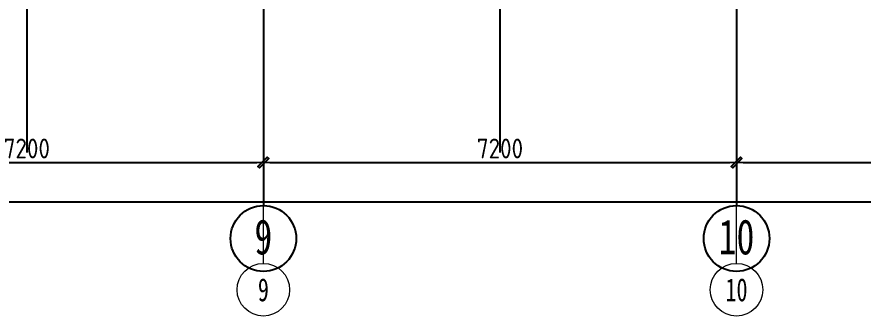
# Model space of a CAD drawing. Header units: millimetres. Extents: x 33621 to 401573, y -91663 to 133135.
# Drawn here: x 92547 to 105422, y 37128 to 41673 of the extents above; entities that cross this region are included whole.
import ezdxf
from ezdxf.enums import TextEntityAlignment as Align

# ---------------------------------------------------------------- set-up
doc = ezdxf.new("R2010")
doc.units = ezdxf.units.MM
doc.header["$LTSCALE"] = 10
doc.linetypes.add('CENTER2', pattern=[1.125, 0.75, -0.125, 0.125, -0.125])
doc.layers.get('0').update_dxf_attribs({"color": 253})
doc.layers.get('Defpoints').update_dxf_attribs({"color": 250})
doc.layers.add('0a', color=253, linetype='Continuous', plot=False)
doc.layers.add('AXIS【轴号】', color=253, linetype='Continuous', lineweight=0)
for name, color, linetype in [('Dim【尺寸标注】', 253, 'Continuous'), ('GRID', 253, 'CENTER2'), ('PUB_DIM', 253, 'Continuous')]:
    doc.layers.add(name, color=color, linetype=linetype)
doc.styles.add('BZHZ1', font='', dxfattribs={"width": 0.8})
doc.styles.add('CCD_DIM', font='ARCHS.SHX')
doc.styles.add('宋体', font='', dxfattribs={"width": 0.7})
doc.styles.get('BZHZ1').set_extended_font_data('仿宋_GB2312')
doc.styles.get('宋体').set_extended_font_data('SimSun')
doc.dimstyles.new('ZL_1：100', dxfattribs={"dimtxt": 3, "dimasz": 1, "dimexe": 2, "dimexo": 2, "dimgap": 0.6, "dimtad": 1, "dimdec": 0, "dimrnd": 5, "dimdsep": 46, "dimtxsty": 'CCD_DIM', "dimblk": 'WS-cj', "dimblk1": 'WS-cj', "dimblk2": 'WS-cj', "dimcen": 1, "dimclrd": 44, "dimclre": 44, "dimclrt": 2, "dimadec": 0, "dimazin": 2, "dimtfac": 1, "dimtdec": 0, "dimtix": 1, "dimtmove": 2, "dimatfit": 3, "dimldrblk": 'hl_arrow2', "dimfxl": 5, "dimfxlon": 1, "dimarcsym": 0})

# ---------------------------------------------------------------- blocks, each defined once
blk = doc.blocks.new('海龙0425175846')
at = {"layer": 'GRID', "ltscale": 0.01}
for p, q in [((124.442, 257.02), (124.442, 41.97)), ((160.442, 257.02), (160.442, 50.038)), ((196.442, 257.02), (196.442, 41.97)), ((88.442, 158.857), (88.442, 50.038))]:
    blk.add_line(p, q, dxfattribs=at)
at = {"layer": 'GRID', "color": 3, "linetype": 'Continuous'}
for centre in [(124.442, 36.97), (196.442, 36.97)]:
    blk.add_circle(centre, 5, dxfattribs=at)
at = {"layer": 'GRID', "color": 3, "linetype": 'Continuous', "style": 'BZHZ1', "width": 0.75}
for s, height, p in [('9', 5.333, (124.442, 37.173)), ('10', 5.3333, (196.442, 37.173))]:
    blk.add_text(s, height=height, dxfattribs=at).set_placement(p, align=Align.MIDDLE)
blk = doc.blocks.new('hl_Axis-A1')
at = {"color": 150, "ltscale": 2}
blk.add_line((21.33, 0), (0, 0), dxfattribs=at)
at = {"color": 150}
blk.add_circle((25.33, 0), 4, dxfattribs=at)
at = {"color": 50, "style": '宋体', "width": 0.7}
blk.add_attdef('轴号', text='', height=3.5, dxfattribs=at).set_placement((25.33, 0), align=Align.MIDDLE_CENTER)
blk = doc.blocks.new('WS-cj')
blk.add_hatch(color=2).paths.add_polyline_path([(0.59, 0.82), (-0.82, -0.59), (-0.59, -0.82), (0.82, 0.59)])
at = {"color": 2, "linetype": 'ByBlock', "lineweight": 0}
for p, q in [((-1.1, 0), (0, 0)), ((0, 0), (1.1, 0))]:
    blk.add_line(p, q, dxfattribs=at)
at = {"color": 2}
blk.add_lwpolyline([(0.59, 0.82), (-0.82, -0.59), (-0.59, -0.82), (0.82, 0.59)], close=True, dxfattribs=at)
blk = doc.blocks.new('*D247')
at = {"layer": 'Defpoints', "color": 0, "transparency": 16777216}
for p in [(5938, -18684), (13138, -18684), (13138, -19284)]:
    blk.add_point(p, dxfattribs=at)
at = {"layer": 'Dim【尺寸标注】', "color": 44, "lineweight": -2, "transparency": 16777216}
for p, q in [((5938, -18784), (5938, -19484)), ((13138, -18784), (13138, -19484)), ((6038, -19284), (13038, -19284))]:
    blk.add_line(p, q, dxfattribs=at)
at = {"layer": 'Dim【尺寸标注】', "color": 44, "lineweight": -2, "transparency": 16777216, "xscale": 100, "yscale": 100, "zscale": 100, "rotation": 180}
blk.add_blockref('WS-cj', (5938, -19284), dxfattribs=at)
at = {"layer": 'Dim【尺寸标注】', "color": 44, "lineweight": -2, "transparency": 16777216, "xscale": 100, "yscale": 100, "zscale": 100}
blk.add_blockref('WS-cj', (13138, -19284), dxfattribs=at)
at = {"layer": 'Dim【尺寸标注】', "color": 2, "transparency": 16777216, "insert": (9538, -19071), "char_height": 300, "attachment_point": 5, "style": 'CCD_DIM'}
blk.add_mtext('7200', dxfattribs=at)
blk = doc.blocks.new('hl_arrow2')
at = {"color": 2}
blk.add_line((0, 0), (-1, 0), dxfattribs=at)
blk.add_lwpolyline([(0, 0), (-1, -1), (-1, -1), (0, 0), (-1, 1), (-1, 1)], close=True, dxfattribs=at)
blk = doc.blocks.new('*D248')
at = {"layer": 'Defpoints', "color": 0, "transparency": 16777216}
for p in [(13138, -18684), (20338, -18684), (20338, -19284)]:
    blk.add_point(p, dxfattribs=at)
at = {"layer": 'Dim【尺寸标注】', "color": 44, "lineweight": -2, "transparency": 16777216}
for p, q in [((13138, -18784), (13138, -19484)), ((20338, -18784), (20338, -19484)), ((13238, -19284), (20238, -19284))]:
    blk.add_line(p, q, dxfattribs=at)
at = {"layer": 'Dim【尺寸标注】', "color": 44, "lineweight": -2, "transparency": 16777216, "xscale": 100, "yscale": 100, "zscale": 100, "rotation": 180}
blk.add_blockref('WS-cj', (13138, -19284), dxfattribs=at)
at = {"layer": 'Dim【尺寸标注】', "color": 44, "lineweight": -2, "transparency": 16777216, "xscale": 100, "yscale": 100, "zscale": 100}
blk.add_blockref('WS-cj', (20338, -19284), dxfattribs=at)
at = {"layer": 'Dim【尺寸标注】', "color": 2, "transparency": 16777216, "insert": (16738, -19071), "char_height": 300, "attachment_point": 5, "style": 'CCD_DIM'}
blk.add_mtext('7200', dxfattribs=at)
blk = doc.blocks.new('*D249')
at = {"layer": 'Defpoints', "color": 0, "transparency": 16777216}
for p in [(20338, -18684), (27538, -18684), (27538, -19284)]:
    blk.add_point(p, dxfattribs=at)
at = {"layer": 'Dim【尺寸标注】', "color": 44, "lineweight": -2, "transparency": 16777216}
for p, q in [((20338, -18784), (20338, -19484)), ((27538, -18784), (27538, -19484)), ((20438, -19284), (27438, -19284))]:
    blk.add_line(p, q, dxfattribs=at)
at = {"layer": 'Dim【尺寸标注】', "color": 44, "lineweight": -2, "transparency": 16777216, "xscale": 100, "yscale": 100, "zscale": 100, "rotation": 180}
blk.add_blockref('WS-cj', (20338, -19284), dxfattribs=at)
at = {"layer": 'Dim【尺寸标注】', "color": 44, "lineweight": -2, "transparency": 16777216, "xscale": 100, "yscale": 100, "zscale": 100}
blk.add_blockref('WS-cj', (27538, -19284), dxfattribs=at)
at = {"layer": 'Dim【尺寸标注】', "color": 2, "transparency": 16777216, "insert": (23938, -19071), "char_height": 300, "attachment_point": 5, "style": 'CCD_DIM'}
blk.add_mtext('7200', dxfattribs=at)
blk = doc.blocks.new('*D255')
at = {"layer": 'Defpoints', "color": 0, "transparency": 16777216}
for p in [(-44462, -18684), (49138, -18684), (49138, -19884)]:
    blk.add_point(p, dxfattribs=at)
at = {"layer": 'Dim【尺寸标注】', "color": 44, "lineweight": -2, "transparency": 16777216}
for p, q in [((-44462, -19384), (-44462, -20084)), ((49138, -19384), (49138, -20084)), ((-44362, -19884), (49038, -19884))]:
    blk.add_line(p, q, dxfattribs=at)
at = {"layer": 'Dim【尺寸标注】', "color": 44, "lineweight": -2, "transparency": 16777216, "xscale": 100, "yscale": 100, "zscale": 100, "rotation": 180}
blk.add_blockref('WS-cj', (-44462, -19884), dxfattribs=at)
at = {"layer": 'Dim【尺寸标注】', "color": 44, "lineweight": -2, "transparency": 16777216, "xscale": 100, "yscale": 100, "zscale": 100}
blk.add_blockref('WS-cj', (49138, -19884), dxfattribs=at)
at = {"layer": 'Dim【尺寸标注】', "color": 2, "transparency": 16777216, "insert": (2338, -19678), "char_height": 300, "attachment_point": 5, "style": 'CCD_DIM'}
blk.add_mtext('93600', dxfattribs=at)
blk = doc.blocks.new('ZL_061117299')
at = {"layer": 'AXIS【轴号】'}
ref = blk.add_blockref('hl_Axis-A1', (13137.7, -18683.9), dxfattribs=dict(at, xscale=100, yscale=100, zscale=100, rotation=270))
ref.add_attrib('轴号', '9', dxfattribs={"layer": '0', "color": 2, "height": 350, "style": '宋体', "width": 0.7}).set_placement((13137.7, -21217.2), align=Align.MIDDLE_CENTER)
ref = blk.add_blockref('hl_Axis-A1', (20337.7, -18683.9), dxfattribs=dict(at, xscale=100, yscale=100, zscale=100, rotation=270))
ref.add_attrib('轴号', '10', dxfattribs={"layer": '0', "color": 2, "height": 350, "style": '宋体', "width": 0.7}).set_placement((20337.7, -21217.2), align=Align.MIDDLE_CENTER)
at = {"layer": 'Dim【尺寸标注】'}
for p1, p2, distance, picture, middle in [((-44462.3, -18683.9), (49137.7, -18683.9), -1200, '*D255', (2337.7, -19677.6)), ((5937.7, -18683.9), (13137.7, -18683.9), -600, '*D247', (9537.7, -19071.4)), ((13137.7, -18683.9), (20337.7, -18683.9), -600, '*D248', (16737.7, -19071.4)), ((20337.7, -18683.9), (27537.7, -18683.9), -600, '*D249', (23937.7, -19071.4))]:
    dim = blk.add_aligned_dim(p1=p1, p2=p2, distance=distance, dimstyle='ZL_1：100', dxfattribs=at)
    dim.commit()
    dim.dimension.update_dxf_attribs({"geometry": picture, "text_midpoint": middle})

msp = doc.modelspace()

# ---------------------------------------------------------------- block references
at = {"layer": '0a', "xscale": 100, "yscale": 100, "zscale": 100}
msp.add_blockref('海龙0425175846', (83852.3, 34609.4), dxfattribs=at)
at = {"layer": 'PUB_DIM'}
msp.add_blockref('ZL_061117299', (83158.8, 58745.3), dxfattribs=at)

doc.saveas('drawing.dxf')
